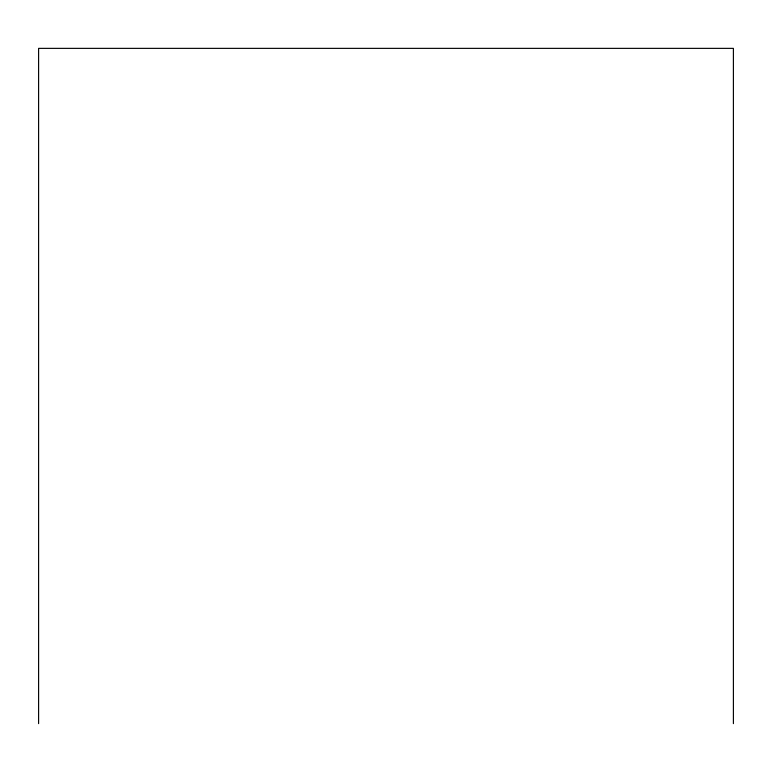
<?xml version="1.0" encoding="UTF-8"?>
<svg xmlns="http://www.w3.org/2000/svg" width="772" height="772" viewBox="0 0 772 772"><rect width="100%" height="100%" fill="white"/><g stroke="black" fill="none" stroke-linecap="round" stroke-linejoin="round"><path stroke-width="1.16" d="M733.4 723.634L733.4 48.366L38.6 48.366L38.6 723.634"/></g></svg>
